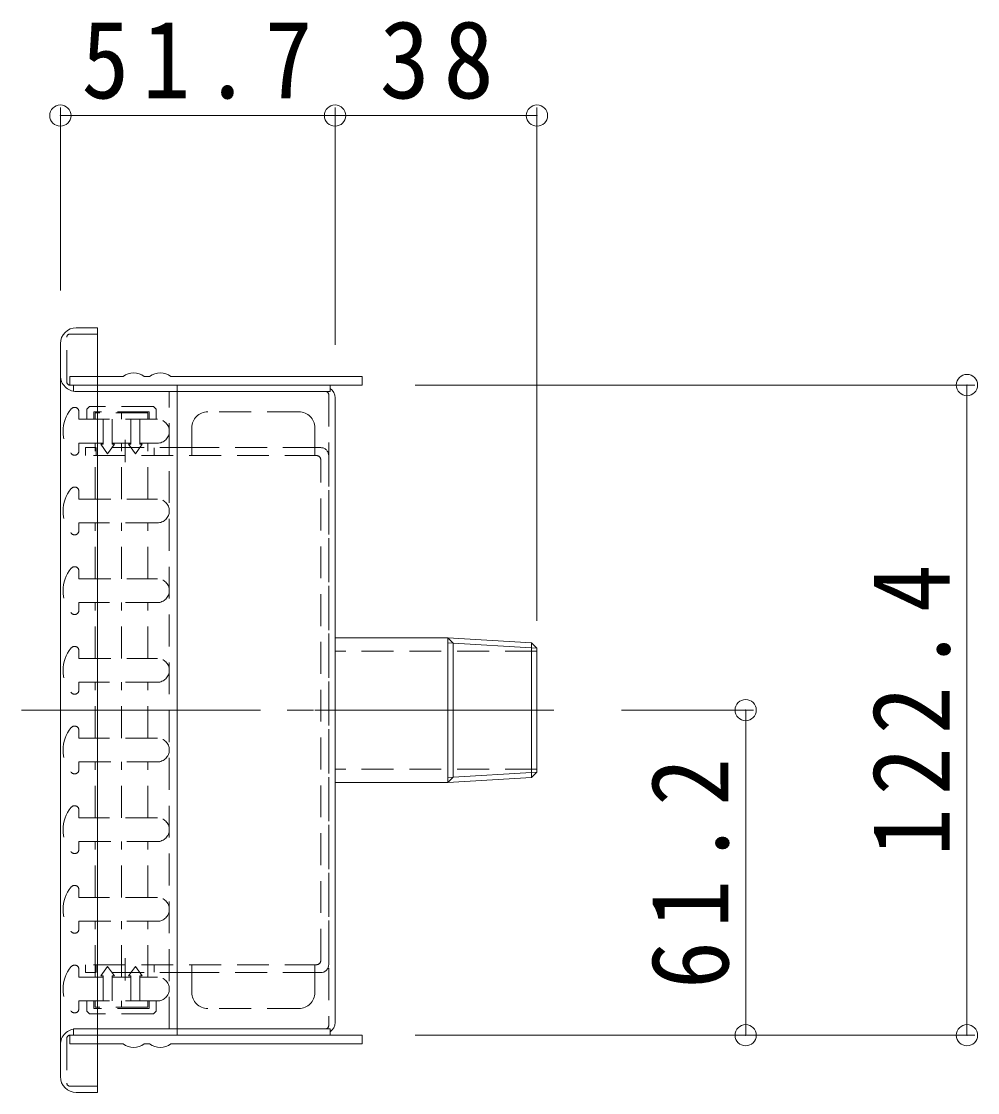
# Model space of a CAD drawing. Units: millimetres at full size, sheet at 1:5. Extents: x -840 to 950, y -676 to 691.
# Drawn here: x 713.7 to 893.7, y 392.1 to 593.7 of the extents above; entities that cross this region are included whole.
import ezdxf

# ---------------------------------------------------------------- set-up
doc = ezdxf.new("R2010")
doc.units = ezdxf.units.MM
doc.header["$LTSCALE"] = 5
doc.header["$PDMODE"] = 32
doc.header["$PDSIZE"] = 4
for name, pattern in [('CHAIN1', [8, 5, -1, 1, -1]), ('CHAIN2', [12, 9, -1, 1, -1]), ('DASHED1', [1.8, 1.2, -0.6])]:
    doc.linetypes.add(name, pattern=pattern)
for name, color, linetype, lineweight in [('E-0', 4, 'DASHED1', 9), ('E-1', 3, 'DASHED1', 9), ('E-2', 2, 'DASHED1', 9), ('E-3', 2, 'DASHED1', 9), ('E-4', 7, 'Continuous', 9), ('E-8', 3, 'DASHED1', 9), ('E-A', 1, 'Continuous', 9), ('E-B', 7, 'DASHED1', 9)]:
    doc.layers.add(name, color=color, linetype=linetype, lineweight=lineweight)
doc.styles.add('ＭＳ ゴシック', font='')
doc.styles.get('ＭＳ ゴシック').set_extended_font_data('MS Gothic')

msp = doc.modelspace()

# ---------------------------------------------------------------- linework, layer by layer
at = {"layer": 'E-0'}
for p, q in [((724.534, 518.838), (724.534, 520.263)), ((739.284, 518.838), (724.534, 518.838)), ((724.534, 514.338), (729.069, 514.338)), ((724.534, 514.338), (724.534, 512.913)), ((730.766, 514.338), (734.302, 514.338)), ((735.999, 514.338), (739.284, 514.338)), ((724.534, 503.838), (724.534, 505.263)), ((724.534, 503.838), (739.284, 503.838)), ((724.534, 488.838), (724.534, 490.263)), ((724.534, 488.838), (739.284, 488.838)), ((724.534, 473.838), (724.534, 475.263)), ((724.534, 473.838), (739.284, 473.838)), ((724.534, 454.338), (724.534, 452.913)), ((724.534, 454.338), (739.284, 454.338)), ((724.534, 439.338), (724.534, 437.913)), ((724.534, 439.338), (739.284, 439.338)), ((724.534, 424.338), (724.534, 422.913)), ((724.534, 424.338), (739.284, 424.338)), ((724.534, 413.838), (724.534, 415.263)), ((724.534, 413.838), (729.069, 413.838)), ((730.766, 413.838), (734.302, 413.838)), ((735.999, 413.838), (739.284, 413.838)), ((724.534, 409.338), (724.534, 407.913)), ((739.284, 409.338), (724.534, 409.338))]:
    msp.add_line(p, q, dxfattribs=at)
for points in [[(739.284, 499.338), (724.534, 499.338), (724.534, 497.912)], [(739.284, 484.338), (724.534, 484.338), (724.534, 482.912)], [(739.284, 469.338), (724.534, 469.338), (724.534, 467.912)], [(739.284, 458.838), (724.534, 458.838), (724.534, 460.263)], [(739.284, 443.838), (724.534, 443.838), (724.534, 445.263)], [(739.284, 428.838), (724.534, 428.838), (724.534, 430.263)]]:
    msp.add_lwpolyline(points, dxfattribs=at)
for centre, radius, start, end in [((728.034, 516.588), 6.5, 139.63959, 220.36041), ((723.71, 520.263), 0.825, 0, 139.63925), ((739.284, 516.588), 2.25, 270, 90), ((723.71, 512.913), 0.825, 220.36075, 0), ((728.034, 501.588), 6.5, 139.63959, 220.36041), ((723.71, 505.263), 0.825, 0, 139.63925), ((739.284, 501.588), 2.25, 270, 90), ((723.71, 497.912), 0.825, 220.36075, 0), ((728.034, 486.588), 6.5, 139.63959, 220.36041), ((723.71, 490.263), 0.825, 0, 139.63925), ((739.284, 486.588), 2.25, 270, 90), ((723.71, 482.912), 0.825, 220.36075, 0), ((723.71, 475.263), 0.825, 0, 139.63925), ((728.034, 471.588), 6.5, 139.63959, 220.36041), ((739.284, 471.588), 2.25, 270, 90), ((723.71, 467.912), 0.825, 220.36075, 0), ((728.034, 456.588), 6.5, 139.63959, 220.36041), ((723.71, 460.263), 0.825, 0, 139.63925), ((739.284, 456.588), 2.25, 270, 90), ((723.71, 452.913), 0.825, 220.36075, 0), ((728.034, 441.588), 6.5, 139.63959, 220.36041), ((723.71, 445.263), 0.825, 0, 139.63925), ((739.284, 441.588), 2.25, 270, 90), ((723.71, 437.913), 0.825, 220.36075, 0), ((728.034, 426.588), 6.5, 139.63959, 220.36041), ((723.71, 430.263), 0.825, 0, 139.63925), ((739.284, 426.588), 2.25, 270, 90), ((723.71, 422.913), 0.825, 220.36075, 0), ((728.034, 411.588), 6.5, 139.63959, 220.36041), ((723.71, 415.263), 0.825, 0, 139.63925), ((739.284, 411.588), 2.25, 270, 90), ((723.71, 407.913), 0.825, 220.36075, 0)]:
    msp.add_arc(centre, radius, start, end, dxfattribs=at)
at = {"layer": 'E-1'}
for p, q in [((732.534, 518.838), (732.534, 520.038)), ((732.534, 503.838), (732.534, 514.338)), ((732.534, 488.838), (732.534, 499.338)), ((732.534, 473.838), (732.534, 484.338)), ((732.534, 458.838), (732.534, 469.338)), ((732.534, 443.838), (732.534, 454.338)), ((732.534, 428.838), (732.534, 439.338)), ((732.534, 413.838), (732.534, 424.338)), ((732.534, 409.338), (732.534, 408.138))]:
    msp.add_line(p, q, dxfattribs=at)
at = {"layer": 'E-2'}
for p, q in [((726.034, 520.738), (726.534, 521.238)), ((726.034, 520.738), (726.034, 518.838)), ((739.034, 520.738), (739.034, 518.838)), ((727.301, 520.238), (727.301, 518.838)), ((737.767, 520.238), (727.301, 520.238)), ((729.069, 518.838), (729.069, 514.138)), ((730.766, 518.838), (730.766, 514.138)), ((734.302, 518.838), (734.302, 514.138)), ((735.999, 518.838), (735.999, 514.138)), ((737.767, 520.238), (737.767, 518.838)), ((728.645, 514.138), (729.918, 512.338)), ((728.645, 514.138), (729.069, 514.138)), ((729.918, 512.338), (731.19, 514.138)), ((730.766, 514.138), (731.19, 514.138)), ((735.15, 512.338), (733.878, 514.138)), ((734.302, 514.138), (733.878, 514.138)), ((736.423, 514.138), (735.15, 512.338)), ((736.423, 514.138), (735.999, 514.138)), ((728.645, 414.038), (729.918, 415.838)), ((729.918, 415.838), (731.19, 414.038)), ((735.15, 415.838), (733.878, 414.038)), ((736.423, 414.038), (735.15, 415.838)), ((728.645, 414.038), (729.069, 414.038)), ((729.069, 409.338), (729.069, 414.038)), ((730.766, 414.038), (731.19, 414.038)), ((730.766, 409.338), (730.766, 414.038)), ((734.302, 414.038), (733.878, 414.038)), ((734.302, 409.338), (734.302, 414.038)), ((736.423, 414.038), (735.999, 414.038)), ((735.999, 409.338), (735.999, 414.038)), ((726.034, 407.438), (726.034, 409.338)), ((726.034, 407.438), (726.534, 406.938)), ((727.301, 407.938), (727.301, 409.338)), ((737.767, 407.938), (727.301, 407.938)), ((737.767, 407.938), (737.767, 409.338)), ((739.034, 407.438), (739.034, 409.338))]:
    msp.add_line(p, q, dxfattribs=at)
at = {"layer": 'E-2', "color": 3}
for p, q in [((727.584, 518.838), (727.584, 520.038)), ((727.584, 503.838), (727.584, 514.338)), ((737.483, 503.838), (737.483, 514.338)), ((727.584, 488.838), (727.584, 499.338)), ((737.483, 488.838), (737.483, 499.338)), ((727.584, 473.838), (727.584, 484.338)), ((737.483, 473.838), (737.483, 484.338)), ((727.584, 458.838), (727.584, 469.338)), ((737.483, 458.838), (737.483, 469.338)), ((727.584, 443.838), (727.584, 454.338)), ((737.483, 443.838), (737.483, 454.338)), ((727.584, 428.838), (727.584, 439.338)), ((737.483, 428.838), (737.483, 439.338)), ((727.584, 413.838), (727.584, 424.338)), ((737.483, 413.838), (737.483, 424.338)), ((727.584, 409.338), (727.584, 408.138))]:
    msp.add_line(p, q, dxfattribs=at)
at = {"layer": 'E-2'}
for points in [[(739.034, 520.738), (738.534, 521.238), (726.534, 521.238)], [(739.034, 407.438), (738.534, 406.938), (726.534, 406.938)]]:
    msp.add_lwpolyline(points, dxfattribs=at)
at = {"layer": 'E-2', "color": 3}
for points in [[(737.484, 518.838), (737.484, 520.038), (727.584, 520.038)], [(737.484, 409.338), (737.484, 408.138), (727.584, 408.138)]]:
    msp.add_lwpolyline(points, dxfattribs=at)
at = {"layer": 'E-3', "color": 3, "linetype": 'Continuous'}
for p, q in [((772.734, 477.688), (793.934, 477.688)), ((793.934, 477.688), (793.934, 450.488)), ((793.934, 477.688), (794.934, 476.688)), ((793.934, 477.688), (809.734, 476.747)), ((794.934, 451.488), (794.934, 476.688)), ((809.734, 476.747), (809.734, 451.428)), ((810.734, 475.747), (810.734, 452.428)), ((793.934, 451.428), (810.734, 452.428)), ((810.734, 452.428), (809.734, 451.428)), ((772.734, 450.488), (793.934, 450.488)), ((793.934, 450.488), (794.934, 451.488)), ((793.934, 450.488), (809.734, 451.428))]:
    msp.add_line(p, q, dxfattribs=at)
at = {"layer": 'E-3', "color": 3}
for p, q in [((810.734, 475.188), (772.734, 475.188)), ((810.734, 452.988), (772.734, 452.988))]:
    msp.add_line(p, q, dxfattribs=at)
at = {"layer": 'E-3', "color": 3, "linetype": 'CHAIN2'}
msp.add_line((768.92, 464.088), (816.665, 464.088), dxfattribs=at)
at = {"layer": 'E-3', "color": 3, "linetype": 'Continuous'}
msp.add_lwpolyline([(793.934, 476.747), (810.734, 475.747), (809.734, 476.747)], dxfattribs=at)
at = {"layer": 'E-4'}
for p, q in [((721.034, 577.53), (721.034, 543.088)), ((772.734, 577.53), (772.734, 532.888)), ((810.734, 577.53), (810.734, 480.905)), ((721.034, 576.03), (772.734, 576.03)), ((772.734, 576.03), (810.734, 576.03)), ((893.165, 525.288), (787.834, 525.288)), ((891.665, 402.888), (891.665, 525.288)), ((851.518, 464.088), (826.665, 464.088)), ((850.018, 402.888), (850.018, 464.088)), ((893.165, 402.888), (787.834, 402.888))]:
    msp.add_line(p, q, dxfattribs=at)
for p in [(721.034, 576.03), (772.734, 576.03), (810.734, 576.03), (891.665, 525.288), (850.018, 464.088), (850.018, 402.888), (891.665, 402.888)]:
    msp.add_point(p, dxfattribs=at)
at = {"layer": 'E-8'}
for p, q in [((722.834, 534.888), (728.034, 534.888)), ((722.234, 525.888), (722.234, 534.288)), ((722.834, 525.288), (728.034, 525.288)), ((723.484, 525.288), (723.484, 524.139)), ((728.034, 524.088), (724.034, 524.088)), ((741.534, 404.088), (741.534, 524.088)), ((771.534, 523.488), (771.534, 404.688)), ((728.034, 404.088), (723.484, 404.088)), ((723.484, 402.888), (723.484, 404.088)), ((722.234, 402.288), (722.234, 393.888)), ((722.834, 402.888), (728.034, 402.888)), ((722.834, 393.288), (728.034, 393.288))]:
    msp.add_line(p, q, dxfattribs=at)
at = {"layer": 'E-8', "linetype": 'Continuous'}
for p, q in [((724.034, 536.088), (728.034, 536.088)), ((728.034, 536.088), (728.034, 392.088)), ((721.034, 533.088), (721.034, 395.088)), ((728.034, 525.288), (771.784, 525.288)), ((743.034, 525.288), (743.034, 402.888)), ((771.784, 525.288), (771.784, 524.088)), ((771.784, 524.088), (728.034, 524.088)), ((772.734, 522.888), (772.734, 405.288)), ((771.784, 404.088), (728.034, 404.088)), ((724.034, 392.088), (728.034, 392.088))]:
    msp.add_line(p, q, dxfattribs=at)
at = {"layer": 'E-8', "linetype": 'CHAIN2'}
msp.add_line((713.703, 464.088), (770.589, 464.088), dxfattribs=at)
at = {"layer": 'E-8', "linetype": 'Continuous'}
msp.add_lwpolyline([(728.034, 402.888), (771.784, 402.888), (771.784, 404.088)], dxfattribs=at)
for centre, radius, start, end in [((724.034, 533.088), 3, 90, 180), ((770.634, 522.888), 2.1, 0, 56.79618), ((770.634, 405.288), 2.1, 303.20382, 0), ((724.034, 395.088), 3, 180, 270)]:
    msp.add_arc(centre, radius, start, end, dxfattribs=at)
at = {"layer": 'E-8'}
for centre, radius, start, end in [((722.834, 534.288), 0.6, 90, 180), ((724.034, 527.088), 3, 180, 270), ((722.834, 525.888), 0.6, 180, 270), ((770.934, 523.488), 0.6, 0, 90), ((724.034, 401.088), 3, 90, 180), ((770.934, 404.688), 0.6, 270, 0), ((722.834, 402.288), 0.6, 90, 180), ((722.834, 393.888), 0.6, 180, 270)]:
    msp.add_arc(centre, radius, start, end, dxfattribs=at)
at = {"layer": 'E-A', "linetype": 'DASHED1'}
for p, q in [((722.834, 526.888), (728.034, 526.888)), ((722.834, 525.288), (722.834, 526.888)), ((722.834, 525.288), (728.034, 525.288)), ((722.834, 402.888), (728.034, 402.888)), ((722.834, 402.888), (722.834, 401.288)), ((722.834, 401.288), (728.034, 401.288))]:
    msp.add_line(p, q, dxfattribs=at)
at = {"layer": 'E-A'}
for p, q in [((728.034, 526.888), (732.834, 526.888)), ((736.834, 526.888), (737.834, 526.888)), ((741.834, 526.888), (777.834, 526.888)), ((777.834, 525.288), (777.834, 526.888)), ((728.034, 525.288), (777.834, 525.288)), ((728.034, 402.888), (777.834, 402.888)), ((777.834, 402.888), (777.834, 401.288)), ((728.034, 401.288), (732.834, 401.288)), ((736.834, 401.288), (737.834, 401.288)), ((741.834, 401.288), (777.834, 401.288))]:
    msp.add_line(p, q, dxfattribs=at)
for centre, start, end in [((734.834, 524.381), 51.41991, 128.58009), ((739.834, 524.381), 51.41991, 128.58009), ((734.834, 403.795), 231.41991, 308.58009), ((739.834, 403.795), 231.41991, 308.58009)]:
    msp.add_arc(centre, 3.207, start, end, dxfattribs=at)
at = {"layer": 'E-B'}
for p, q in [((765.931, 520.264), (748.781, 520.264)), ((745.781, 517.264), (745.781, 512.008)), ((768.931, 517.264), (768.931, 512.008)), ((745.781, 513.508), (725.735, 513.508)), ((725.735, 513.508), (725.735, 512.008)), ((727.785, 513.448), (727.785, 512.008)), ((738.685, 513.448), (738.685, 512.008)), ((768.931, 513.508), (745.781, 513.508)), ((768.931, 513.508), (770.034, 513.508)), ((769.284, 512.008), (725.735, 512.008)), ((770.034, 416.918), (770.034, 511.258)), ((771.534, 416.168), (771.534, 512.008)), ((725.735, 414.668), (725.735, 416.168)), ((769.284, 416.168), (725.735, 416.168)), ((727.785, 414.728), (727.785, 416.168)), ((738.685, 414.728), (738.685, 416.168)), ((745.781, 410.912), (745.781, 416.168)), ((768.931, 410.912), (768.931, 416.168)), ((745.781, 414.668), (725.735, 414.668)), ((768.931, 414.668), (745.781, 414.668)), ((768.931, 414.668), (770.034, 414.668)), ((765.931, 407.912), (748.781, 407.912))]:
    msp.add_line(p, q, dxfattribs=at)
at = {"layer": 'E-B', "linetype": 'CHAIN1'}
for p, q in [((733.235, 510.767), (733.235, 514.986)), ((733.235, 417.409), (733.235, 413.19))]:
    msp.add_line(p, q, dxfattribs=at)
at = {"layer": 'E-B'}
for centre, radius, start, end in [((748.781, 517.264), 3, 90, 180), ((765.931, 517.264), 3, 0, 90), ((770.034, 512.008), 1.5, 0, 90), ((769.284, 511.258), 0.75, 0, 90), ((769.284, 416.918), 0.75, 270, 0), ((770.034, 416.168), 1.5, 270, 0), ((748.781, 410.912), 3, 180, 270), ((765.931, 410.912), 3, 270, 0)]:
    msp.add_arc(centre, radius, start, end, dxfattribs=at)

# ---------------------------------------------------------------- texts
at = {"layer": 'E-4', "color": 2, "char_height": 14.66, "attachment_point": 7, "style": 'ＭＳ ゴシック'}
for s, insert in [('\\T1.28;\\W0.9;51.7', (725.009, 579.03)), ('\\T1.27;\\W0.95;38', (781.109, 579.03))]:
    msp.add_mtext(s, dxfattribs=dict(at, insert=insert))
at = {"layer": 'E-4', "color": 2, "char_height": 14.66, "attachment_point": 7, "rotation": 90, "style": 'ＭＳ ゴシック'}
for s, insert in [('\\T1.28;\\W0.9;122.4', (888.665, 436.588)), ('\\T1.28;\\W0.9;61.2', (847.018, 411.613))]:
    msp.add_mtext(s, dxfattribs=dict(at, insert=insert))

doc.saveas('drawing.dxf')
